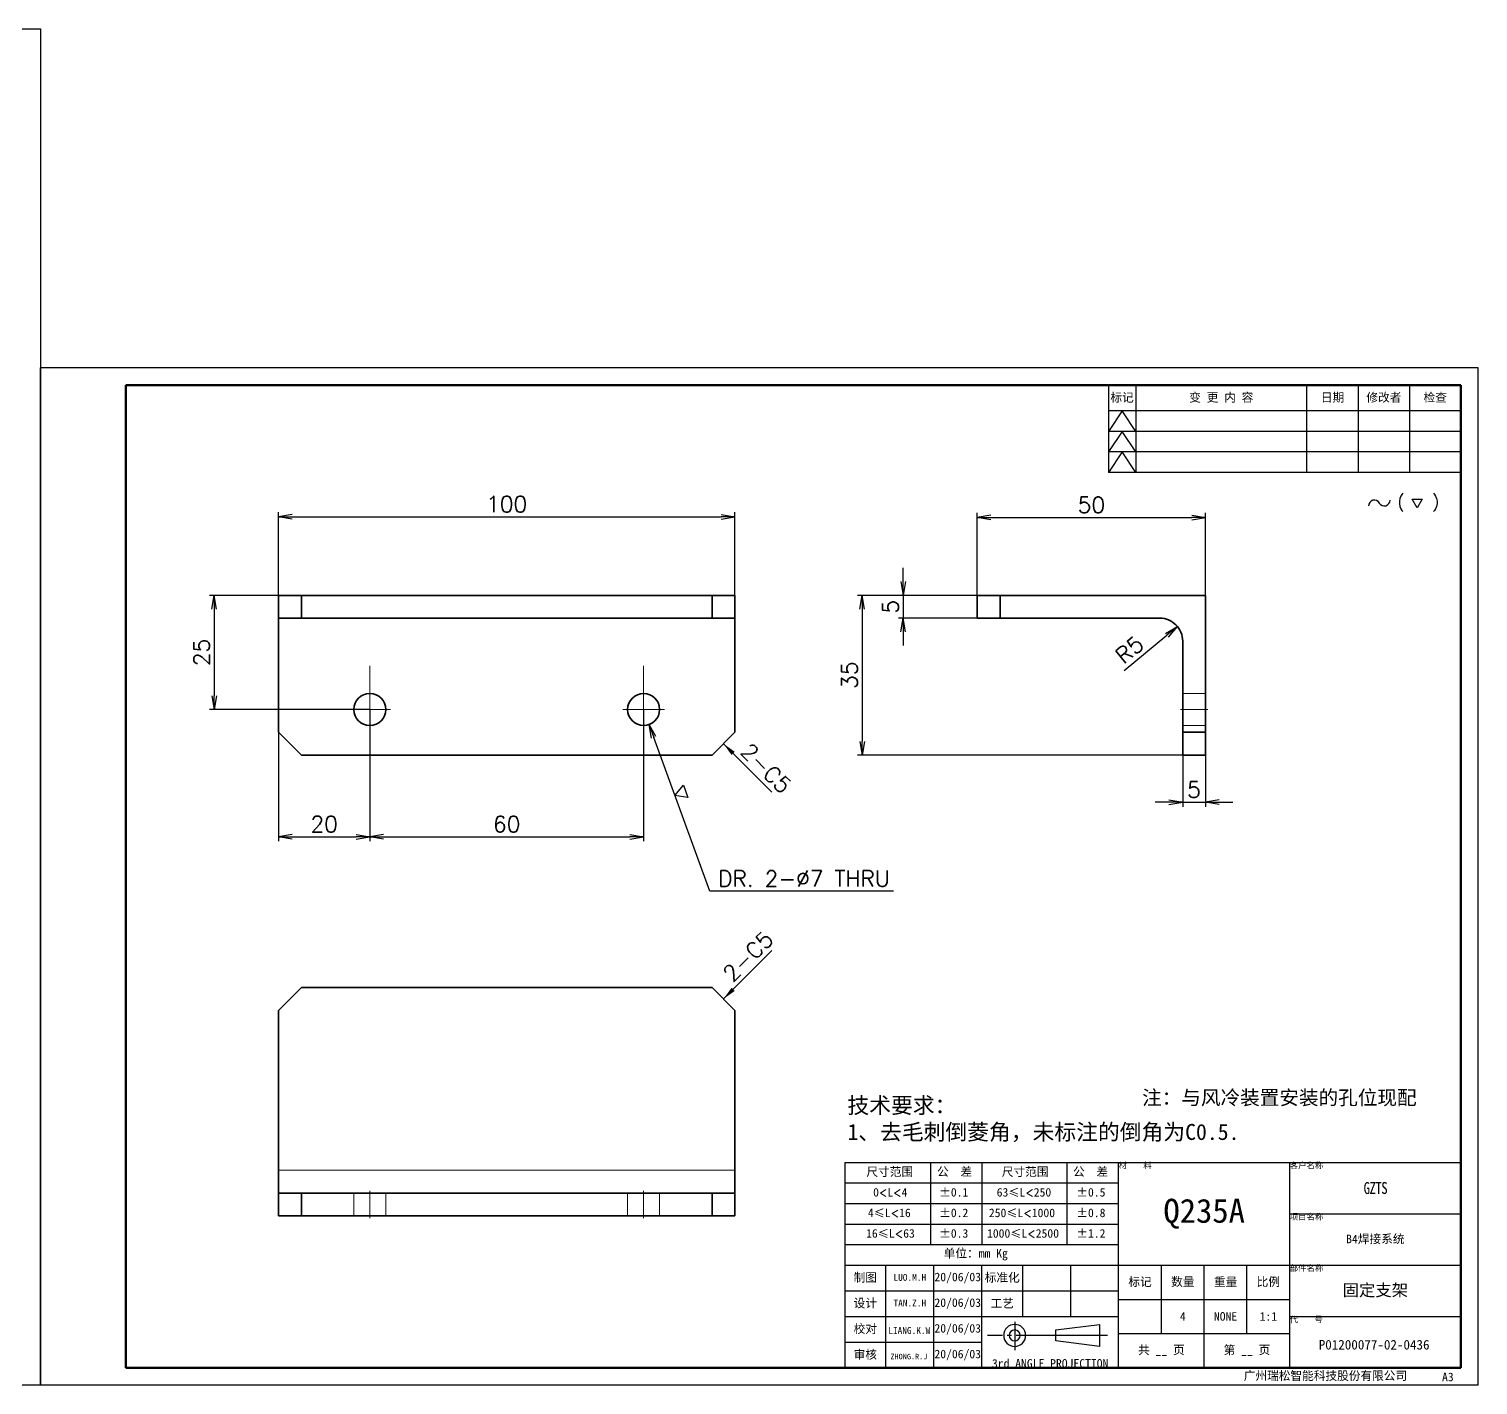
# Model space of a CAD drawing. Header units: millimetres. Extents: x -73083 to 81340, y -6859 to 6812.
# Drawn here: x 80597.4 to 80914.9, y -6859.1 to -6562.1 of the extents above; entities that cross this region are included whole.
import ezdxf

# ---------------------------------------------------------------- set-up
doc = ezdxf.new("R2010")
doc.units = ezdxf.units.MM
for name, pattern in [('AM_ISO02W050', [7.5, 6, -1.5]), ('AM_ISO08W050', [18, 12, -1.5, 3, -1.5]), ('CENTER-HOKUTO', [23, 20, -1, 1, -1])]:
    doc.linetypes.add(name, pattern=pattern)
for name, color, linetype in [('A4', 7, 'Continuous'), ('title_frame', 7, 'Continuous'), ('word_dim', 253, 'Continuous')]:
    doc.layers.add(name, color=color, linetype=linetype)
for name, color, linetype, lineweight in [('AM_7', 2, 'AM_ISO08W050', 25), ('AM_HID', 1, 'AM_ISO02W050', 25), ('AM_VIS', 7, 'Continuous', 50), ('SOLID LINE', 7, 'Continuous', 30)]:
    doc.layers.add(name, color=color, linetype=linetype, lineweight=lineweight)
doc.styles.get("Standard").update_dxf_attribs({"font": 'romans.shx', "bigfont": 'bigfont.shx'})
doc.dimstyles.new('RS-1-1', dxfattribs={"dimtxt": 3.5, "dimasz": 3, "dimexe": 1, "dimexo": 0, "dimgap": 1, "dimtad": 3, "dimdec": 4, "dimdsep": 46, "dimtxsty": 'Standard', "dimblk1": 'OPEN', "dimblk2": 'OPEN', "dimsah": 1, "dimcen": 0, "dimclrd": 256, "dimclre": 256, "dimclrt": 3, "dimadec": 0, "dimazin": 0, "dimtfac": 1, "dimtdec": 4, "dimtmove": 0, "dimatfit": 3, "dimfxl": 0, "dimtolj": 1, "dimtzin": 0, "dimarcsym": 0})

# ---------------------------------------------------------------- blocks, each defined once
blk = doc.blocks.new('shiage0')
at = {"layer": 'word_dim', "color": 3, "linetype": 'Continuous'}
for centre, start, end in [((1.69, 0), 30, 180), ((4.61, 1.69), 210, 0)]:
    blk.add_arc(centre, 1.69, start, end, dxfattribs=at)
blk = doc.blocks.new('12')
at = {"layer": 'title_frame', "color": 3, "linetype": 'Continuous'}
blk.add_lwpolyline([(20.46, 3.03), (19.01, 5.53), (21.9, 5.53)], close=True, dxfattribs=at)
blk.add_blockref('shiage0', (6.23, 3.56), dxfattribs=at)
blk.add_text('(   )', height=3.5, dxfattribs=at).set_placement((14.64, 3.08))
blk = doc.blocks.new('_Open')
at = {"color": 0, "lineweight": -2}
for p, q in [((-1, 0.17), (0, 0)), ((-1, -0.17), (0, 0)), ((0, 0), (-1, 0))]:
    blk.add_line(p, q, dxfattribs=at)
blk = doc.blocks.new('*D1819')
at = {"layer": 'DEFPOINTS', "color": 0, "ltscale": 12}
for p in [(80752.04, -6668.91), (80652.04, -6686.14), (80752.04, -6686.14)]:
    blk.add_point(p, dxfattribs=at)
at = {"layer": 'word_dim', "lineweight": -2, "ltscale": 12}
for p, q in [((80652.04, -6686.14), (80652.04, -6667.91)), ((80655.04, -6668.91), (80749.04, -6668.91)), ((80752.04, -6686.14), (80752.04, -6667.91))]:
    blk.add_line(p, q, dxfattribs=at)
at = {"layer": 'word_dim', "lineweight": -2, "ltscale": 12, "xscale": 3, "yscale": 3, "zscale": 3, "rotation": 180}
blk.add_blockref('_Open', (80652.04, -6668.91), dxfattribs=at)
at = {"layer": 'word_dim', "lineweight": -2, "ltscale": 12, "xscale": 3, "yscale": 3, "zscale": 3}
blk.add_blockref('_Open', (80752.04, -6668.91), dxfattribs=at)
at = {"layer": 'word_dim', "color": 3, "ltscale": 12, "insert": (80702.04, -6666.16), "char_height": 3.5, "attachment_point": 5}
blk.add_mtext('\\A1;100', dxfattribs=at)
blk = doc.blocks.new('*D1820')
at = {"layer": 'DEFPOINTS', "color": 0, "ltscale": 12}
for p in [(80805.15, -6686.14), (80779.9, -6721.14), (80850.15, -6721.14)]:
    blk.add_point(p, dxfattribs=at)
at = {"layer": 'word_dim', "lineweight": -2, "ltscale": 12}
for p, q in [((80805.15, -6686.14), (80778.9, -6686.14)), ((80779.9, -6689.14), (80779.9, -6718.14)), ((80850.15, -6721.14), (80778.9, -6721.14))]:
    blk.add_line(p, q, dxfattribs=at)
at = {"layer": 'word_dim', "lineweight": -2, "ltscale": 12, "xscale": 3, "yscale": 3, "zscale": 3}
for p, rotation in [((80779.9, -6686.14), 90), ((80779.9, -6721.14), 270)]:
    blk.add_blockref('_Open', p, dxfattribs=dict(at, rotation=rotation))
at = {"layer": 'word_dim', "color": 3, "ltscale": 12, "insert": (80777.15, -6703.64), "char_height": 3.5, "attachment_point": 5, "rotation": 90}
blk.add_mtext('\\A1;35', dxfattribs=at)
blk = doc.blocks.new('*D1821')
at = {"layer": 'DEFPOINTS', "color": 0, "ltscale": 12}
for p in [(80805.15, -6686.14), (80788.89, -6691.14), (80805.15, -6691.14)]:
    blk.add_point(p, dxfattribs=at)
at = {"layer": 'word_dim', "lineweight": -2, "ltscale": 12}
for p, q in [((80788.89, -6683.14), (80788.89, -6680.14)), ((80805.15, -6686.14), (80787.89, -6686.14)), ((80788.89, -6686.14), (80788.89, -6691.14)), ((80805.15, -6691.14), (80787.89, -6691.14)), ((80788.89, -6694.14), (80788.89, -6697.14))]:
    blk.add_line(p, q, dxfattribs=at)
at = {"layer": 'word_dim', "lineweight": -2, "ltscale": 12, "xscale": 3, "yscale": 3, "zscale": 3}
for p, rotation in [((80788.89, -6686.14), 270), ((80788.89, -6691.14), 90)]:
    blk.add_blockref('_Open', p, dxfattribs=dict(at, rotation=rotation))
at = {"layer": 'word_dim', "color": 3, "ltscale": 12, "insert": (80786.14, -6688.64), "char_height": 3.5, "attachment_point": 5, "rotation": 90}
blk.add_mtext('\\A1;5', dxfattribs=at)
blk = doc.blocks.new('*D1822')
at = {"layer": 'DEFPOINTS', "color": 0, "ltscale": 12}
for p in [(80855.15, -6669.08), (80805.15, -6686.14), (80855.15, -6686.14)]:
    blk.add_point(p, dxfattribs=at)
at = {"layer": 'word_dim', "lineweight": -2, "ltscale": 12}
for p, q in [((80805.15, -6686.14), (80805.15, -6668.08)), ((80808.15, -6669.08), (80852.15, -6669.08)), ((80855.15, -6686.14), (80855.15, -6668.08))]:
    blk.add_line(p, q, dxfattribs=at)
at = {"layer": 'word_dim', "lineweight": -2, "ltscale": 12, "xscale": 3, "yscale": 3, "zscale": 3, "rotation": 180}
blk.add_blockref('_Open', (80805.15, -6669.08), dxfattribs=at)
at = {"layer": 'word_dim', "lineweight": -2, "ltscale": 12, "xscale": 3, "yscale": 3, "zscale": 3}
blk.add_blockref('_Open', (80855.15, -6669.08), dxfattribs=at)
at = {"layer": 'word_dim', "color": 3, "ltscale": 12, "insert": (80830.15, -6666.33), "char_height": 3.5, "attachment_point": 5}
blk.add_mtext('\\A1;50', dxfattribs=at)
blk = doc.blocks.new('*D1823')
at = {"layer": 'DEFPOINTS', "color": 0, "ltscale": 12}
for p in [(80850.15, -6721.14), (80855.15, -6721.14), (80855.15, -6731.44)]:
    blk.add_point(p, dxfattribs=at)
at = {"layer": 'word_dim', "lineweight": -2, "ltscale": 12}
for p, q in [((80850.15, -6721.14), (80850.15, -6732.44)), ((80855.15, -6721.14), (80855.15, -6732.44)), ((80847.15, -6731.44), (80844.15, -6731.44)), ((80850.15, -6731.44), (80855.15, -6731.44)), ((80858.15, -6731.44), (80861.15, -6731.44))]:
    blk.add_line(p, q, dxfattribs=at)
at = {"layer": 'word_dim', "lineweight": -2, "ltscale": 12, "xscale": 3, "yscale": 3, "zscale": 3}
blk.add_blockref('_Open', (80850.15, -6731.44), dxfattribs=at)
at = {"layer": 'word_dim', "lineweight": -2, "ltscale": 12, "xscale": 3, "yscale": 3, "zscale": 3, "rotation": 180}
blk.add_blockref('_Open', (80855.15, -6731.44), dxfattribs=at)
at = {"layer": 'word_dim', "color": 3, "ltscale": 12, "insert": (80852.65, -6728.69), "char_height": 3.5, "attachment_point": 5}
blk.add_mtext('\\A1;5', dxfattribs=at)
blk = doc.blocks.new('*D1824')
at = {"layer": 'DEFPOINTS', "color": 0, "ltscale": 12}
for p in [(80849.01, -6692.96), (80845.15, -6696.14)]:
    blk.add_point(p, dxfattribs=at)
at = {"layer": 'word_dim', "lineweight": -2, "ltscale": 12}
blk.add_line((80837.3, -6702.6), (80846.7, -6694.87), dxfattribs=at)
at = {"layer": 'word_dim', "lineweight": -2, "ltscale": 12, "xscale": 3, "yscale": 3, "zscale": 3, "rotation": 39.44017673434175}
blk.add_blockref('_Open', (80849.01, -6692.96), dxfattribs=at)
at = {"layer": 'word_dim', "color": 3, "ltscale": 12, "insert": (80838.51, -6698.04), "char_height": 3.5, "attachment_point": 5, "rotation": 39.4402}
blk.add_mtext('\\A1;R5', dxfattribs=at)
blk = doc.blocks.new('*D1825')
at = {"layer": 'DEFPOINTS', "color": 0, "ltscale": 12}
for p in [(80652.04, -6716.14), (80672.04, -6716.14), (80672.04, -6739)]:
    blk.add_point(p, dxfattribs=at)
at = {"layer": 'word_dim', "lineweight": -2, "ltscale": 12}
for p, q in [((80652.04, -6716.14), (80652.04, -6740)), ((80672.04, -6716.14), (80672.04, -6740)), ((80655.04, -6739), (80669.04, -6739))]:
    blk.add_line(p, q, dxfattribs=at)
at = {"layer": 'word_dim', "lineweight": -2, "ltscale": 12, "xscale": 3, "yscale": 3, "zscale": 3, "rotation": 180}
blk.add_blockref('_Open', (80652.04, -6739), dxfattribs=at)
at = {"layer": 'word_dim', "lineweight": -2, "ltscale": 12, "xscale": 3, "yscale": 3, "zscale": 3}
blk.add_blockref('_Open', (80672.04, -6739), dxfattribs=at)
at = {"layer": 'word_dim', "color": 3, "ltscale": 12, "insert": (80662.04, -6736.25), "char_height": 3.5, "attachment_point": 5}
blk.add_mtext('\\A1;20', dxfattribs=at)
blk = doc.blocks.new('*D1826')
at = {"layer": 'DEFPOINTS', "color": 0, "ltscale": 12}
for p in [(80672.04, -6711.14), (80732.04, -6711.14), (80732.04, -6739)]:
    blk.add_point(p, dxfattribs=at)
at = {"layer": 'word_dim', "lineweight": -2, "ltscale": 12}
for p, q in [((80672.04, -6711.14), (80672.04, -6740)), ((80732.04, -6711.14), (80732.04, -6740)), ((80675.04, -6739), (80729.04, -6739))]:
    blk.add_line(p, q, dxfattribs=at)
at = {"layer": 'word_dim', "lineweight": -2, "ltscale": 12, "xscale": 3, "yscale": 3, "zscale": 3, "rotation": 180}
blk.add_blockref('_Open', (80672.04, -6739), dxfattribs=at)
at = {"layer": 'word_dim', "lineweight": -2, "ltscale": 12, "xscale": 3, "yscale": 3, "zscale": 3}
blk.add_blockref('_Open', (80732.04, -6739), dxfattribs=at)
at = {"layer": 'word_dim', "color": 3, "ltscale": 12, "insert": (80702.04, -6736.25), "char_height": 3.5, "attachment_point": 5}
blk.add_mtext('\\A1;60', dxfattribs=at)
blk = doc.blocks.new('*D1827')
at = {"layer": 'DEFPOINTS', "color": 0, "ltscale": 12}
for p in [(80652.04, -6686.14), (80637.95, -6711.14), (80672.04, -6711.14)]:
    blk.add_point(p, dxfattribs=at)
at = {"layer": 'word_dim', "lineweight": -2, "ltscale": 12}
for p, q in [((80652.04, -6686.14), (80636.95, -6686.14)), ((80637.95, -6689.14), (80637.95, -6708.14)), ((80672.04, -6711.14), (80636.95, -6711.14))]:
    blk.add_line(p, q, dxfattribs=at)
at = {"layer": 'word_dim', "lineweight": -2, "ltscale": 12, "xscale": 3, "yscale": 3, "zscale": 3}
for p, rotation in [((80637.95, -6686.14), 90), ((80637.95, -6711.14), 270)]:
    blk.add_blockref('_Open', p, dxfattribs=dict(at, rotation=rotation))
at = {"layer": 'word_dim', "color": 3, "ltscale": 12, "insert": (80635.2, -6698.64), "char_height": 3.5, "attachment_point": 5, "rotation": 90}
blk.add_mtext('\\A1;25', dxfattribs=at)
blk = doc.blocks.new('*D1828')
at = {"layer": 'DEFPOINTS', "color": 0, "ltscale": 12}
for p in [(80730.84, -6707.85), (80733.24, -6714.42)]:
    blk.add_point(p, dxfattribs=at)
at = {"layer": 'word_dim', "lineweight": -2, "ltscale": 12}
for p, q in [((80746.58, -6750.93), (80734.27, -6717.24)), ((80786.78, -6750.93), (80746.58, -6750.93))]:
    blk.add_line(p, q, dxfattribs=at)
at = {"layer": 'word_dim', "lineweight": -2, "ltscale": 12, "xscale": 3, "yscale": 3, "zscale": 3, "rotation": 110.0667919627697}
blk.add_blockref('_Open', (80733.24, -6714.42), dxfattribs=at)
at = {"layer": 'word_dim', "color": 3, "ltscale": 12, "insert": (80767.18, -6748.18), "char_height": 3.5, "attachment_point": 5}
blk.add_mtext('\\A1;DR. 2-∅7 THRU', dxfattribs=at)
blk = doc.blocks.new('shiage1')
at = {"layer": 'word_dim', "color": 3, "linetype": 'Continuous'}
for p, q in [((0, 0), (-1.44, 2.5)), ((-1.44, 2.5), (1.44, 2.5)), ((1.44, 2.5), (0, 0))]:
    blk.add_line(p, q, dxfattribs=at)

msp = doc.modelspace()

# ---------------------------------------------------------------- linework, layer by layer
at = {"color": 7, "lineweight": 35, "ltscale": 0.125}
for p, q in [((80657.04083, -6686.13675), (80652.04083, -6686.13675)), ((80652.04083, -6686.13675), (80652.04083, -6691.13675)), ((80657.04083, -6686.13675), (80657.04083, -6691.13675)), ((80752.04083, -6686.13675), (80747.04083, -6686.13675)), ((80747.04083, -6686.13675), (80747.04083, -6691.13675)), ((80752.04083, -6686.13675), (80752.04083, -6691.13675)), ((80810.15241, -6686.13675), (80805.15241, -6686.13675)), ((80805.15241, -6686.13675), (80805.15241, -6691.13675)), ((80810.15241, -6686.13675), (80810.15241, -6691.13675)), ((80652.04083, -6691.13675), (80657.04083, -6691.13675)), ((80652.04083, -6696.13675), (80652.04083, -6691.13675)), ((80747.04083, -6691.13675), (80752.04083, -6691.13675)), ((80752.04083, -6696.13675), (80752.04083, -6691.13675)), ((80805.15241, -6691.13675), (80810.15241, -6691.13675)), ((80855.15241, -6716.13675), (80850.15241, -6716.13675)), ((80850.15241, -6716.13675), (80850.15241, -6721.13675)), ((80855.15241, -6721.13675), (80855.15241, -6716.13675)), ((80855.15241, -6721.13675), (80850.15241, -6721.13675)), ((80652.04083, -6817.03729), (80652.04083, -6812.03729)), ((80752.04083, -6817.03729), (80752.04083, -6812.03729)), ((80652.04083, -6822.03729), (80652.04083, -6817.03729)), ((80657.04083, -6817.03729), (80652.04083, -6817.03729)), ((80657.04083, -6822.03729), (80657.04083, -6817.03729)), ((80752.04083, -6817.03729), (80747.04083, -6817.03729)), ((80747.04083, -6822.03729), (80747.04083, -6817.03729)), ((80752.04083, -6822.03729), (80752.04083, -6817.03729)), ((80657.04083, -6822.03729), (80652.04083, -6822.03729)), ((80747.04083, -6822.03729), (80752.04083, -6822.03729))]:
    msp.add_line(p, q, dxfattribs=at)
at = {"color": 7, "lineweight": 35}
for p, q in [((80747.04083, -6686.13675), (80657.04083, -6686.13675)), ((80810.15241, -6686.13675), (80855.15241, -6686.13675)), ((80855.15241, -6686.13675), (80855.15241, -6716.13675)), ((80657.04083, -6691.13675), (80747.04083, -6691.13675)), ((80845.15241, -6691.13675), (80810.15241, -6691.13675)), ((80747.04083, -6721.13675), (80657.04083, -6721.13675)), ((80657.04083, -6772.03729), (80747.04083, -6772.03729)), ((80652.04083, -6812.03729), (80652.04083, -6777.03729)), ((80752.04083, -6812.03729), (80752.04083, -6777.03729)), ((80747.04083, -6817.03729), (80657.04083, -6817.03729)), ((80747.04083, -6822.03729), (80657.04083, -6822.03729))]:
    msp.add_line(p, q, dxfattribs=at)
at = {"color": 7, "lineweight": 35, "ltscale": 0.375}
for p, q in [((80652.04083, -6716.13675), (80652.04083, -6696.13675)), ((80752.04083, -6716.13675), (80752.04083, -6696.13675)), ((80850.15241, -6716.13675), (80850.15241, -6696.13675))]:
    msp.add_line(p, q, dxfattribs=at)
at = {"color": 7, "lineweight": 35, "ltscale": 0.176777}
for p, q in [((80657.04083, -6721.13675), (80652.04083, -6716.13675)), ((80752.04083, -6716.13675), (80747.04083, -6721.13675)), ((80652.04083, -6777.03729), (80657.04083, -6772.03729)), ((80747.04083, -6772.03729), (80752.04083, -6777.03729))]:
    msp.add_line(p, q, dxfattribs=at)
at = {"color": 7, "lineweight": 13}
msp.add_line((80652.04083, -6812.03729), (80752.04083, -6812.03729), dxfattribs=at)
at = {"color": 7, "lineweight": 35}
for centre in [(80672.04083, -6711.13675), (80732.04083, -6711.13675)]:
    msp.add_circle(centre, 3.5, dxfattribs=at)
msp.add_arc((80845.15241, -6696.13675), 5, 0, 90.0000025, dxfattribs=at)
at = {"layer": 'A4', "linetype": 'Continuous'}
msp.add_lwpolyline([(80389.86435, -6562.09132), (80599.86435, -6562.09132), (80599.86435, -6859.09132), (80389.86435, -6859.09132)], close=True, dxfattribs=at)
at = {"layer": 'AM_7', "lineweight": 13}
for p, q in [((80672.04083, -6701.58676), (80672.04083, -6715.68674)), ((80732.04083, -6701.58676), (80732.04083, -6715.68674)), ((80676.59082, -6711.13675), (80667.49085, -6711.13675)), ((80736.59082, -6711.13675), (80727.49085, -6711.13675)), ((80849.65241, -6711.13675), (80855.65241, -6711.13675)), ((80672.04083, -6816.53723), (80672.04083, -6822.53784)), ((80732.04083, -6816.53723), (80732.04083, -6822.53784))]:
    msp.add_line(p, q, dxfattribs=at)
at = {"layer": 'AM_HID', "lineweight": 13}
for p, q in [((80810.15241, -6686.13675), (80810.15241, -6691.13675)), ((80850.15241, -6707.63675), (80855.15241, -6707.63675)), ((80850.15241, -6707.63675), (80855.15241, -6707.63675)), ((80850.15241, -6714.63675), (80855.15241, -6714.63675)), ((80850.15241, -6714.63675), (80855.15241, -6714.63675)), ((80855.15241, -6716.13675), (80850.15241, -6716.13675)), ((80668.54083, -6817.03729), (80668.54083, -6822.03729)), ((80675.54083, -6817.03729), (80675.54083, -6822.03729)), ((80728.54083, -6817.03729), (80728.54083, -6822.03729)), ((80735.54083, -6817.03729), (80735.54083, -6822.03729))]:
    msp.add_line(p, q, dxfattribs=at)
at = {"layer": 'AM_VIS', "linetype": 'Continuous'}
for p, q in [((80911.11435, -6640.09132), (80618.61435, -6640.09132)), ((80618.61435, -6855.34132), (80618.61435, -6640.09132)), ((80911.11435, -6855.34132), (80911.11435, -6640.09132)), ((80911.11435, -6855.34132), (80618.61435, -6855.34132))]:
    msp.add_line(p, q, dxfattribs=at)
at = {"layer": 'title_frame', "linetype": 'Continuous'}
for p, q in [((80833.86435, -6640.09132), (80833.86435, -6659.21632)), ((80839.86435, -6640.09132), (80839.86435, -6659.21632)), ((80877.36435, -6659.21632), (80877.36435, -6640.09132)), ((80888.61435, -6640.09132), (80888.61435, -6659.21632)), ((80899.86435, -6640.09132), (80899.86435, -6659.21632)), ((80911.11435, -6659.21632), (80911.11435, -6640.09132)), ((80911.11435, -6645.71632), (80833.86435, -6645.71632)), ((80836.86435, -6645.71632), (80833.86435, -6650.21632)), ((80839.86435, -6650.21632), (80836.86435, -6645.71632)), ((80911.11435, -6650.21632), (80833.86435, -6650.21632)), ((80836.86435, -6650.21632), (80833.86435, -6654.71632)), ((80839.86435, -6654.71632), (80836.86435, -6650.21632)), ((80911.11435, -6654.71632), (80833.86435, -6654.71632)), ((80836.86435, -6654.71632), (80833.86435, -6659.21632)), ((80839.86435, -6659.21632), (80836.86435, -6654.71632)), ((80911.11435, -6659.21632), (80833.86435, -6659.21632)), ((80776.11435, -6810.34132), (80911.11435, -6810.34132)), ((80776.11435, -6810.34132), (80776.11435, -6855.34132)), ((80794.86435, -6810.34132), (80794.86435, -6828.34132)), ((80806.11435, -6810.34132), (80806.11435, -6828.34132)), ((80824.86435, -6828.34132), (80824.86435, -6810.34132)), ((80836.11435, -6855.34132), (80836.11435, -6810.34132)), ((80873.61435, -6855.34132), (80873.61435, -6810.34132)), ((80776.11435, -6814.84132), (80836.11435, -6814.84132)), ((80776.11435, -6819.34132), (80836.11435, -6819.34132)), ((80873.61435, -6821.59132), (80911.11435, -6821.59132)), ((80776.11435, -6823.84132), (80836.11435, -6823.84132)), ((80776.11435, -6828.34132), (80836.11435, -6828.34132)), ((80776.11435, -6832.84132), (80911.11435, -6832.84132)), ((80785.11435, -6855.34132), (80785.11435, -6832.84132)), ((80795.61435, -6855.34132), (80795.61435, -6832.84132)), ((80806.11435, -6855.34132), (80806.11435, -6832.84132)), ((80815.11435, -6844.09132), (80815.11435, -6832.84132)), ((80825.61435, -6844.09132), (80825.61435, -6832.84132)), ((80845.48935, -6847.84132), (80845.48935, -6832.84132)), ((80854.86435, -6855.34132), (80854.86435, -6832.84132)), ((80864.23935, -6847.84132), (80864.23935, -6832.84132)), ((80776.11435, -6838.46632), (80836.11435, -6838.46632)), ((80836.11435, -6840.34132), (80873.61435, -6840.34132)), ((80776.11435, -6844.09132), (80836.11435, -6844.09132)), ((80873.61435, -6844.09132), (80911.11435, -6844.09132)), ((80836.11435, -6847.84132), (80873.61435, -6847.84132)), ((80776.11435, -6849.71632), (80806.11435, -6849.71632))]:
    msp.add_line(p, q, dxfattribs=at)
at = {"layer": 'title_frame', "color": 2, "linetype": 'CENTER-HOKUTO'}
for p, q in [((80813.34021, -6845.27751), (80813.34021, -6851.47911)), ((80833.66941, -6848.22951), (80807.41341, -6848.22951))]:
    msp.add_line(p, q, dxfattribs=at)
at = {"layer": 'title_frame', "color": 3, "linetype": 'Continuous'}
for p, q in [((80822.34021, -6847.02951), (80831.94021, -6845.82951)), ((80822.34021, -6849.42951), (80822.34021, -6847.02951)), ((80831.94021, -6845.82951), (80831.94021, -6850.62951)), ((80831.94021, -6850.62951), (80822.34021, -6849.42951))]:
    msp.add_line(p, q, dxfattribs=at)
for radius in [2.4, 1.2]:
    msp.add_arc((80813.34021, -6848.22951), radius, 0, 359.9893827, dxfattribs=at)
at = {"layer": 'word_dim', "linetype": 'Continuous'}
for p, q in [((80599.86435, -6859.09132), (80599.86435, -6636.34132)), ((80914.86435, -6636.34132), (80599.86435, -6636.34132)), ((80914.86435, -6859.09132), (80914.86435, -6636.34132)), ((80911.11435, -6810.34132), (80911.11435, -6855.34132)), ((80873.61435, -6855.34132), (80911.11435, -6855.34132)), ((80914.86435, -6859.09132), (80599.86435, -6859.09132))]:
    msp.add_line(p, q, dxfattribs=at)

# ---------------------------------------------------------------- block references
at = {"layer": 'word_dim', "linetype": 'Continuous', "xscale": 0.75, "yscale": 0.75, "zscale": 0.75}
msp.add_blockref('12', (80886.20789, -6669.21934), dxfattribs=at)
at = {"layer": 'word_dim', "color": 3, "ltscale": 12, "rotation": 290.0667919625573}
msp.add_blockref('shiage1', (80738.91058, -6729.94299), dxfattribs=at)

# ---------------------------------------------------------------- texts
at = {"layer": 'SOLID LINE', "ltscale": 0.5}
for s, insert, char_height, width, attachment_point in [('\\pt11.25;{\\fSimHei|b0|i0|c134|p2;\\C3;标记}', (80836.86435, -6642.90382), 1.875, 6, 5), ('\\pt11.25;{\\fSimHei|b0|i0|c134|p2;\\C3;变 更 内 容}', (80858.61435, -6642.90382), 1.875, 37.5, 5), ('\\pt11.25;{\\fSimHei|b0|i0|c134|p2;\\C3;日期}', (80882.98935, -6642.90382), 1.875, 11.25, 5), ('\\pt11.25;{\\fSimHei|b0|i0|c134|p2;\\C3;修改者}', (80894.23935, -6642.90382), 1.875, 11.25, 5), ('\\pt11.25;{\\fSimHei|b0|i0|c134|p2;\\C3;检查}', (80905.48935, -6642.90382), 1.875, 11.25, 5), ('{\\fSimHei|b0|i0|c134|p2;\\C3;注：与风冷装置安装的孔位现配}', (80871.33401, -6796.3221), 3.15, 71.7036417, 5), ('\\pt21;{\\fSimHei|b0|i0|c134|p2;\\C3;技术要求：\\P1、去毛刺倒菱角，未标注的倒角为C0.5.}', (80776.69427, -6796.0831), 3.5, 103.9326425, 1), ('{\\fSimHei|b0|i0|c134|p2;\\C3;材    料}', (80836.11435, -6810.34132), 1.3125, 37.5, 1), ('\\pt7.875;{\\fSimHei|b0|i0|c134|p2;\\C3;客户名称}', (80873.61435, -6810.34132), 1.3125, 37.5, 1), ('\\pt11.25;{\\fSimHei|b0|i0|c134|p2;\\C3;尺寸范围}', (80780.85432, -6811.44462), 1.875, 33.9761391, 1), ('\\pt11.25;{\\fSimHei|b0|i0|c134|p2;\\C3;公  差}', (80796.34463, -6811.44462), 1.875, 33.9761391, 1), ('\\pt11.25;{\\fSimHei|b0|i0|c134|p2;\\C3;尺寸范围}', (80810.51491, -6811.44462), 1.875, 33.9761391, 1), ('\\pt11.25;{\\fSimHei|b0|i0|c134|p2;\\C3;公  差}', (80826.14389, -6811.44462), 1.875, 33.9761391, 1), ('\\pt11.25;{\\fSimHei|b0|i0|c134|p2;\\C3;0\\Fromans,bigfont|c134;\\H0.9583x;<\\fSimHei|b0|i0|c134|p2;\\H1.044x;L\\Fromans,bigfont|c134;\\H0.9583x;<\\fSimHei|b0|i0|c134|p2;\\H1.044x;4}', (80782.32475, -6815.94462), 1.875, 33.9761391, 1), ('\\pt11.25;{\\fSimHei|b0|i0|c134|p2;\\C3;%%P0.1}', (80796.8011, -6815.94462), 1.875, 33.9761391, 1), ('\\pt11.25;{\\fSimHei|b0|i0|c134|p2;\\C3;63\\H0.9583x;≤\\H1.044x;L\\Fromans,bigfont|c134;\\H0.9579x;<\\fSimHei|b0|i0|c134|p2;\\H1.044x;250}', (80809.40211, -6815.94462), 1.875, 33.9761391, 1), ('\\pt11.25;{\\fSimHei|b0|i0|c134|p2;\\C3;%%P0.5}', (80826.85385, -6815.94462), 1.875, 33.9761391, 1), ('{\\fSimHei|b0|i0|c134|p2;\\W0.8;\\T0.9;\\C3;GZTS}', (80892.36435, -6815.96632), 2.625, 37.5, 5), ('\\pt31.5;{\\fSimHei|b0|i0|c134|p2;\\C3;Q235A}', (80854.86435, -6821.59132), 5.25, 37.5, 5), ('\\pt11.25;{\\fSimHei|b0|i0|c134|p2;\\C3;4\\H0.9583x;≤\\H1.043x;L\\Fromans,bigfont|c134;\\H0.9588x;<\\fSimHei|b0|i0|c134|p2;\\H1.043x;16}', (80781.17423, -6820.44462), 1.875, 33.9761391, 1), ('\\pt11.25;{\\fSimHei|b0|i0|c134|p2;\\C3;%%P0.2}', (80796.8011, -6820.44462), 1.875, 33.9761391, 1), ('\\pt11.25;{\\fSimHei|b0|i0|c134|p2;\\C3;250\\H0.9583x;≤\\H1.044x;L\\Fromans,bigfont|c134;\\H0.9579x;<\\fSimHei|b0|i0|c134|p2;\\H1.044x;1000}', (80807.69013, -6820.44462), 1.875, 33.9761391, 1), ('\\pt11.25;{\\fSimHei|b0|i0|c134|p2;\\C3;%%P0.8}', (80826.85385, -6820.44462), 1.875, 33.9761391, 1), ('\\pt7.875;{\\fSimHei|b0|i0|c134|p2;\\C3;项目名称}', (80873.61435, -6821.59132), 1.3125, 37.5, 1), ('\\pt11.25;{\\fSimHei|b0|i0|c134|p2;\\C3;16\\H0.9583x;≤\\H1.044x;L\\Fromans,bigfont|c134;\\H0.9579x;<\\fSimHei|b0|i0|c134|p2;\\H1.044x;63}', (80780.78795, -6824.94462), 1.875, 33.9761391, 1), ('\\pt11.25;{\\fSimHei|b0|i0|c134|p2;\\C3;%%P0.3}', (80796.8011, -6824.94462), 1.875, 33.9761391, 1), ('\\pt11.25;{\\fSimHei|b0|i0|c134|p2;\\C3;%%P1.2}', (80826.85385, -6824.94462), 1.875, 33.9761391, 1), ('{\\fSimHei|b0|i0|c134|p2;\\C3;B4焊接系统}', (80892.36435, -6827.21632), 1.875, 37.5, 5), ('\\pt11.25;{\\fSimHei|b0|i0|c134|p2;\\C3;单位：mm Kg}', (80797.78769, -6829.3027), 1.875, 33.9761391, 1), ('\\pt11.25;{\\fSimHei|b0|i0|c134|p2;\\C3;制图}', (80780.61435, -6835.65382), 1.875, 9, 5), ('\\pt216;{\\fSimHei|b0|i0|c134|p2;\\H0.8x;\\C3;LUO.M.H}', (80790.35843, -6835.52935), 1.875, 10.5, 5), ('\\pt45;{\\fSimHei|b0|i0|c134|p2;\\C3;20/06/03}', (80800.86435, -6835.65382), 1.875, 10.5, 5), ('\\pt11.25;{\\fSimHei|b0|i0|c134|p2;\\C3;标准化}', (80810.61435, -6835.65382), 1.875, 9, 5), ('\\pt11.25;{\\fSimHei|b0|i0|c134|p2;\\C3;标记}', (80840.80185, -6836.59132), 1.875, 9.375, 5), ('\\pt11.25;{\\fSimHei|b0|i0|c134|p2;\\C3;数量}', (80850.17685, -6836.59132), 1.875, 9.375, 5), ('\\pt11.25;{\\fSimHei|b0|i0|c134|p2;\\C3;重量}', (80859.55185, -6836.59132), 1.875, 9.375, 5), ('\\pt11.25;{\\fSimHei|b0|i0|c134|p2;\\C3;比例}', (80868.92685, -6836.59132), 1.875, 9.375, 5), ('\\pt7.875;{\\fSimHei|b0|i0|c134|p2;\\C3;部件名称}', (80873.61435, -6832.84132), 1.3125, 37.5, 1), ('{\\fSimHei|b0|i0|c134|p2;\\C3;固定支架}', (80892.36435, -6838.46632), 2.625, 37.5, 5), ('\\pt11.25;{\\fSimHei|b0|i0|c134|p2;\\C3;设计}', (80780.61435, -6841.27882), 1.875, 9, 5), ('\\pt216;{\\fSimHei|b0|i0|c134|p2;\\H0.8x;\\C3;TAN.Z.H}', (80790.35843, -6841.15435), 1.875, 10.5, 5), ('\\pt45;{\\fSimHei|b0|i0|c134|p2;\\C3;20/06/03}', (80800.86435, -6841.27882), 1.875, 10.5, 5), ('\\pt11.25;{\\fSimHei|b0|i0|c134|p2;\\C3;工艺}', (80810.61435, -6841.27882), 1.875, 9, 5), ('\\pt11.25;{\\fSimHei|b0|i0|c134|p2;\\C3;4}', (80850.17685, -6844.09132), 1.875, 9.375, 5), ('\\pt11.25;{\\fSimHei|b0|i0|c134|p2;\\C3;NONE}', (80859.55185, -6844.09132), 1.875, 9.375, 5), ('\\pt11.25;{\\fSimHei|b0|i0|c134|p2;\\C3;1:1}', (80868.92685, -6844.09132), 1.875, 9.375, 5), ('\\pt7.875;{\\fSimHei|b0|i0|c134|p2;\\C3;代    号}', (80873.61435, -6844.09132), 1.3125, 37.5, 1), ('\\pt11.25;{\\fSimHei|b0|i0|c134|p2;\\C3;校对}', (80780.61435, -6846.90382), 1.875, 9, 5), ('{\\fSimHei|b0|i0|c134|p2;\\C3;LIANG.K.W}', (80790.24813, -6847.16131), 1.5, 8.4, 5), ('\\pt45;{\\fSimHei|b0|i0|c134|p2;\\C3;20/06/03}', (80800.86435, -6846.90382), 1.875, 10.5, 5), ('\\pt11.25;{\\fSimHei|b0|i0|c134|p2;\\C3;审核}', (80780.61435, -6852.52882), 1.875, 9, 5), ('\\pt45;{\\fSimHei|b0|i0|c134|p2;\\C3;20/06/03}', (80800.86435, -6852.52882), 1.875, 10.5, 5), ('\\pt11.25;{\\fSimHei|b0|i0|c134|p2;\\C3;共 __ 页}', (80845.48935, -6851.59132), 1.875, 18.75, 5), ('\\pt11.25;{\\fSimHei|b0|i0|c134|p2;\\C3;第 __ 页}', (80864.23935, -6851.59132), 1.875, 18.75, 5), ('{\\fSimHei|b0|i0|c134|p2;\\C3;P01200077-02-0436}', (80892.10215, -6850.28406), 2.1, 30, 5), ('\\pt172.8;{\\fSimHei|b0|i0|c134|p2;\\H0.8x;\\C3;ZHONG.R.J}', (80790.16244, -6852.87243), 1.5, 8.4, 5), ('{\\fSimHei|b0|i0|c134|p2;\\C3;3rd ANGLE PROJECTION}', (80821.11435, -6855.34132), 1.875, 30, 8), ('\\pt11.25;{\\fSimHei|b0|i0|c134|p2;\\C3;广州瑞松智能科技股份有限公司}', (80863.5373, -6856.11793), 1.875, 58.9213561, 1), ('\\pt11.25;{\\fSimHei|b0|i0|c134|p2;\\C3;A3}', (80906.981, -6856.38938), 1.875, 58.9213561, 1)]:
    msp.add_mtext(s, dxfattribs=dict(at, insert=insert, char_height=char_height, width=width, attachment_point=attachment_point))
at = {"layer": 'SOLID LINE', "ltscale": 0.5, "insert": (80807.2786, -6824.94462), "char_height": 1.875, "width": 33.9761391, "attachment_point": 1, "line_spacing_factor": 0.72}
msp.add_mtext('\\pt11.25;{\\fSimHei|b0|i0|c134|p2;\\C3;1000\\H0.9583x;≤\\H1.044x;L\\Fromans,bigfont|c134;\\H0.9579x;<\\fSimHei|b0|i0|c134|p2;\\H1.044x;2500}', dxfattribs=at)
at = {"layer": 'word_dim', "color": 3, "linetype": 'Continuous', "ltscale": 12}
for rotation, p in [(315, (80753.04083, -6720.63675)), (44.8924643, (80751.5474, -6771.04105))]:
    msp.add_text('2-C5', height=3.5, rotation=rotation, dxfattribs=at).set_placement(p)

# ---------------------------------------------------------------- dimensions: what is measured, and where the dimension line sits
at = {"layer": 'word_dim', "ltscale": 12}
for base, p1, p2, picture, middle in [((80752.04083, -6668.91458), (80652.04083, -6686.13675), (80752.04083, -6686.13675), '*D1819', (80702.04083, -6666.16458)), ((80855.15241, -6669.07515), (80805.15241, -6686.13675), (80855.15241, -6686.13675), '*D1822', (80830.15241, -6666.32515)), ((80732.04083, -6738.99959), (80672.04083, -6711.13675), (80732.04083, -6711.13675), '*D1826', (80702.04083, -6736.24959)), ((80672.04083, -6738.99959), (80652.04083, -6716.13675), (80672.04083, -6716.13675), '*D1825', (80662.04083, -6736.24959)), ((80855.15241, -6731.43922), (80850.15241, -6721.13675), (80855.15241, -6721.13675), '*D1823', (80852.65241, -6728.68922))]:
    dim = msp.add_linear_dim(base=base, p1=p1, p2=p2, dimstyle='RS-1-1', dxfattribs=at)
    dim.commit()
    dim.dimension.update_dxf_attribs({"geometry": picture, "text_midpoint": middle})
for base, p1, p2, picture, middle in [((80788.88778, -6691.13675), (80805.15241, -6686.13675), (80805.15241, -6691.13675), '*D1821', (80786.13778, -6688.63675)), ((80637.95127, -6711.13675), (80652.04083, -6686.13675), (80672.04083, -6711.13675), '*D1827', (80635.20127, -6698.63675)), ((80779.90098, -6721.13675), (80805.15241, -6686.13675), (80850.15241, -6721.13675), '*D1820', (80777.15098, -6703.63675))]:
    dim = msp.add_linear_dim(base=base, p1=p1, p2=p2, angle=90, dimstyle='RS-1-1', dxfattribs=at)
    dim.commit()
    dim.dimension.update_dxf_attribs({"geometry": picture, "text_midpoint": middle})
dim = msp.add_radius_dim(center=(80845.15241, -6696.13675), mpoint=(80849.01385, -6692.96039), dimstyle='RS-1-1', override={"dimtmove": 1}, dxfattribs=at)
dim.commit()
dim.dimension.update_dxf_attribs({"geometry": '*D1824', "text_midpoint": (80840.25986, -6700.16128), "dimtype": 164})
dim = msp.add_diameter_dim_2p(p1=(80730.83993, -6707.84922), p2=(80733.24174, -6714.42428), text='DR. 2-<> THRU', dimstyle='RS-1-1', override={"dimtoh": 1, "dimtofl": 0}, dxfattribs=at)
dim.commit()
dim.dimension.update_dxf_attribs({"geometry": '*D1828', "text_midpoint": (80767.17819, -6750.9334), "dimtype": 163})

# ---------------------------------------------------------------- leaders
at = {"layer": 'word_dim', "linetype": 'Continuous'}
for points in [[(80749.54083, -6718.63675), (80760.14744, -6729.24335)], [(80749.54083, -6774.53729), (80760.16732, -6763.95062)]]:
    msp.add_leader(points, dimstyle='RS-1-1', dxfattribs=at)

doc.saveas('drawing.dxf')
